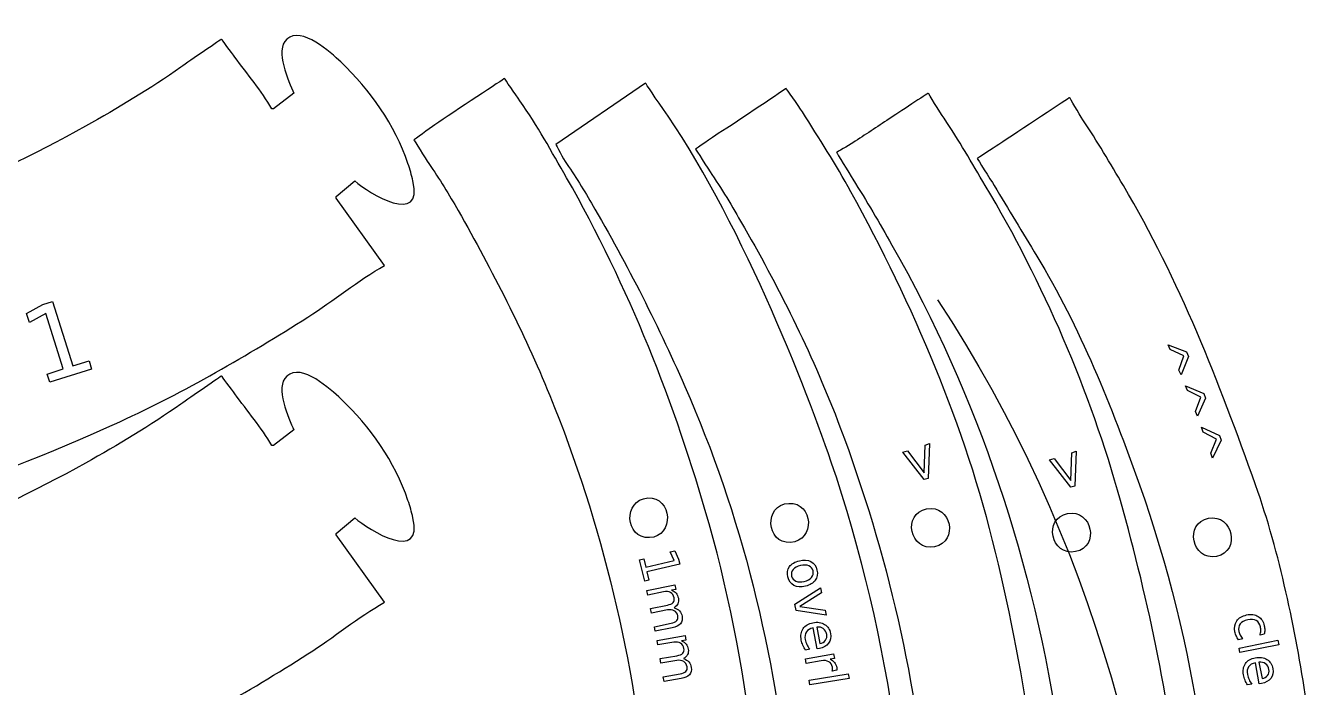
# Model space of a CAD drawing. Extents: x 2 to 268, y -2 to 104.
# Drawn here: x 88.4 to 157.7, y 68 to 103.8 of the extents above; entities that cross this region are included whole.
import ezdxf

# ---------------------------------------------------------------- set-up
doc = ezdxf.new("R2010")
doc.units = 0
doc.layers.add('all_text', color=7, linetype='CONTINUOUS')
doc.layers.add('original', color=7, linetype='CONTINUOUS')

msp = doc.modelspace()

# ---------------------------------------------------------------- linework, layer by layer
at = {"layer": 'all_text', "color": 7}
for points in [[(89.61622, 84.93219), (90.48327, 85.20685), (89.53528, 88.19945), (88.65197, 87.71149), (88.49883, 88.19493), (89.37688, 88.68123), (89.90762, 88.84936), (91.00874, 85.37331), (91.87579, 85.64796), (92.01728, 85.20131), (89.75771, 84.48553)], [(151.304619, 85.878472), (150.893396, 84.888536), (150.784403, 85.14318), (151.046245, 85.914784), (150.307246, 86.25803), (150.198264, 86.512673), (151.198339, 86.126784)], [(152.221159, 83.628279), (151.77884, 82.651849), (151.677962, 82.909802), (151.964064, 83.672745), (151.236284, 84.039186), (151.135407, 84.29715), (152.12278, 83.879832)], [(153.06629, 81.351106), (152.593668, 80.388972), (152.500899, 80.649955), (152.810716, 81.403584), (152.094744, 81.792598), (152.001975, 82.053581), (152.975835, 81.605599)], [(137.065813, 81.094907), (137.304699, 81.17131), (137.232419, 79.293438), (137.014533, 79.223746), (135.8661, 80.71127), (136.104986, 80.787672), (137.016399, 79.588949)], [(144.992433, 80.679507), (145.231319, 80.75591), (145.159039, 78.878038), (144.941153, 78.808346), (143.79272, 80.29587), (144.031606, 80.372272), (144.943019, 79.173549)], [(121.863605, 74.943877), (121.968329, 74.501349), (123.495729, 74.862787), (123.28525, 75.321361), (123.531993, 75.379727), (123.741842, 74.92384), (123.805953, 74.652953), (122.031798, 74.23313), (122.136521, 73.790592), (121.908546, 73.73665), (121.635649, 74.889913)], [(131.009424, 74.289393)], [(131.218706, 74.338978)], [(131.406085, 73.376191), (131.462411, 73.113453), (130.296959, 72.37028), (131.664646, 72.170266), (131.720972, 71.907518), (130.090519, 72.149852), (130.01825, 72.486706)], [(123.493232, 72.299273)], [(155.396008, 70.869859)], [(131.349023, 70.101518)], [(156.133987, 70.545371), (156.183743, 70.296737), (154.081154, 69.876251), (154.031398, 70.124886)], [(124.006945, 69.554685)], [(132.910739, 68.729884), (132.950991, 68.479534), (130.833887, 68.139579), (130.793635, 68.389939)], [(155.244335, 68.208108)]]:
    msp.add_lwpolyline(points, close=True, dxfattribs=at)
for points in [[(122.932878, 73.16015), (122.07859, 72.983838), (122.027086, 73.233506), (123.538635, 73.545465), (123.590138, 73.295787), (123.355299, 73.247311)], [(123.134795, 72.181661), (122.280496, 72.00535), (122.228993, 72.255027), (123.133219, 72.44164)], [(123.394741, 71.215201), (122.482416, 71.026911), (122.430912, 71.276588), (123.335138, 71.463201)], [(123.476751, 70.434439), (122.616861, 70.287851), (122.574055, 70.539166), (124.095514, 70.798524), (124.138321, 70.54722), (123.901958, 70.506935)], [(131.349043, 70.101517), (131.227244, 70.07816), (131.007433, 71.223073)], [(131.202538, 71.252082), (131.374344, 70.364554)], [(154.232101, 70.61916), (154.003083, 70.569778)], [(155.396041, 70.869917), (155.164329, 70.819976)], [(130.83036, 70.062299), (130.594879, 70.017061)], [(123.644666, 69.449551), (122.784766, 69.302963), (122.741959, 69.554268), (123.652117, 69.709427)], [(131.442935, 69.430914), (130.641808, 69.292212), (130.598295, 69.543413), (132.11908, 69.806713), (132.162593, 69.555511), (131.926329, 69.51462)], [(155.244376, 68.208126), (155.122399, 68.185779), (154.911983, 69.332453)], [(155.107226, 69.359893), (155.271768, 68.470953)], [(123.870893, 68.474624), (122.952591, 68.31808), (122.909785, 68.569385), (123.819933, 68.724544)], [(132.296152, 68.921262), (132.03984, 68.875583)], [(154.725395, 68.173179), (154.489555, 68.129863)]]:
    msp.add_lwpolyline(points, dxfattribs=at)
for points in [[(137.73778, 88.93464), (154.38977, 63.7517), (154.56983, 28.51236), (137.73778, 5.28397)], [(129.730853, 74.521577), (129.842377, 74.676425), (130.021049, 74.782991), (130.266869, 74.841272)], [(130.266869, 74.841272), (130.513589, 74.899773), (130.721085, 74.88476), (130.889355, 74.796232)], [(130.889355, 74.796232), (131.057847, 74.706824), (131.167631, 74.554406), (131.218706, 74.338978)], [(129.641809, 73.965134), (129.590747, 74.180568), (129.620429, 74.366049), (129.730853, 74.521577)], [(129.930422, 74.366149), (129.845854, 74.264896), (129.819349, 74.147676), (129.850909, 74.014488)], [(130.328457, 74.580902), (130.148782, 74.538313), (130.016103, 74.466729), (129.930422, 74.366149)], [(130.77952, 74.566275), (130.658497, 74.618814), (130.508143, 74.62369), (130.328457, 74.580902)], [(131.009454, 74.289391), (130.978069, 74.421695), (130.901424, 74.51399), (130.77952, 74.566275)], [(130.926613, 73.939778), (131.012973, 74.041451), (131.040576, 74.157989), (131.009424, 74.289393)], [(131.218628, 74.339012), (131.269469, 74.12447), (131.239711, 73.939434), (131.129353, 73.783903)], [(129.97084, 73.509229), (129.802354, 73.598629), (129.692677, 73.750598), (129.641809, 73.965134)], [(129.850909, 74.014488), (129.882074, 73.883084), (129.958612, 73.791235), (130.080522, 73.738943)], [(130.593647, 73.46287), (130.347826, 73.404582), (130.140224, 73.420035), (129.97084, 73.509229)], [(130.080522, 73.738943), (130.202438, 73.686624), (130.352792, 73.681749), (130.531585, 73.724316)], [(130.531585, 73.724316), (130.709478, 73.766531), (130.841154, 73.838351), (130.926613, 73.939778)], [(131.129353, 73.783903), (131.018936, 73.628376), (130.840367, 73.521364), (130.593647, 73.46287)], [(123.304194, 73.119962), (123.203307, 73.176986), (123.079535, 73.190382), (122.932878, 73.16015)], [(123.496145, 72.844388), (123.469949, 72.971253), (123.405965, 73.063111), (123.304194, 73.119962)], [(123.355299, 73.247311), (123.459669, 73.209731), (123.542068, 73.155911), (123.602498, 73.085853)], [(123.4399, 72.585136), (123.49949, 72.650907), (123.518239, 72.737325), (123.496145, 72.844388)], [(123.602498, 73.085853), (123.662913, 73.015775), (123.704361, 72.926303), (123.726841, 72.817437)], [(123.726841, 72.817437), (123.749527, 72.707666), (123.74084, 72.608788), (123.70078, 72.520804)], [(123.133219, 72.44164), (123.27898, 72.471719), (123.381207, 72.519551), (123.4399, 72.585136)], [(123.50746, 72.141802), (123.406573, 72.198827), (123.282351, 72.212113), (123.134795, 72.181661)], [(123.493222, 72.299283), (123.617603, 72.260254), (123.715248, 72.203015), (123.786157, 72.127567)], [(123.70078, 72.520804), (123.66094, 72.431914), (123.591757, 72.35807), (123.493232, 72.299273)], [(123.698624, 71.863256), (123.672054, 71.991916), (123.608333, 72.084765), (123.50746, 72.141802)], [(123.786157, 72.127567), (123.857067, 72.052152), (123.904591, 71.95596), (123.928729, 71.83899)], [(123.335138, 71.463201), (123.479997, 71.493127), (123.582223, 71.540959), (123.641819, 71.606697)], [(123.837941, 71.440345), (123.745816, 71.332218), (123.598083, 71.25717), (123.394741, 71.215201)], [(123.641819, 71.606697), (123.701409, 71.672468), (123.720344, 71.757988), (123.698624, 71.863256)], [(123.928729, 71.83899), (123.9612, 71.681541), (123.930938, 71.548659), (123.837941, 71.440345)], [(130.471606, 71.170685), (130.585329, 71.338456), (130.762184, 71.44538), (131.002172, 71.491457)], [(131.002172, 71.491457), (131.250284, 71.53907), (131.459786, 71.510066), (131.630679, 71.404444)], [(131.630679, 71.404444), (131.802648, 71.298078), (131.910456, 71.131214), (131.954104, 70.903851)], [(153.808872, 71.000172), (153.759963, 71.22739), (153.79246, 71.423288), (153.906363, 71.587865)], [(153.906363, 71.587865), (154.020339, 71.752439), (154.19857, 71.860843), (154.441056, 71.913078)], [(154.096404, 71.425847), (154.014067, 71.315071), (153.990229, 71.179306), (154.02489, 71.018552)], [(154.497408, 71.65178), (154.313299, 71.612095), (154.179631, 71.536784), (154.096404, 71.425847)], [(154.441056, 71.913078), (154.687134, 71.966072), (154.895183, 71.940415), (155.065204, 71.836107)], [(154.954525, 71.6107), (154.83389, 71.677772), (154.681518, 71.691466), (154.497408, 71.65178)], [(155.188778, 71.269282), (155.154143, 71.430035), (155.076059, 71.543841), (154.954525, 71.6107)], [(155.065204, 71.836107), (155.235416, 71.730868), (155.345863, 71.560597), (155.396544, 71.325295)], [(155.396544, 71.325295), (155.412971, 71.248958), (155.420957, 71.172675), (155.4205, 71.096448)], [(130.370945, 70.554989), (130.324536, 70.796782), (130.35809, 71.002014), (130.471606, 71.170685)], [(130.644587, 70.993439), (130.573128, 70.883361), (130.553233, 70.74577), (130.584902, 70.580666)], [(131.007433, 71.223073), (130.838092, 71.179343), (130.717143, 71.102798), (130.644587, 70.993439)], [(131.561644, 71.172279), (131.467218, 71.240247), (131.347517, 71.266848), (131.202538, 71.252082)], [(131.743562, 70.860611), (131.716864, 70.999552), (131.656224, 71.103441), (131.561644, 71.172279)], [(131.678409, 70.542204), (131.745388, 70.631775), (131.767106, 70.73791), (131.743562, 70.860611)], [(131.954104, 70.903851), (131.99322, 70.699958), (131.958282, 70.526268), (131.849289, 70.382782)], [(153.88391, 70.769649), (153.851871, 70.839808), (153.826859, 70.916649), (153.808872, 71.000172)], [(154.003083, 70.569778), (153.955871, 70.631934), (153.916147, 70.698558), (153.88391, 70.769649)], [(154.02489, 71.018552), (154.040351, 70.946704), (154.065045, 70.877787), (154.098971, 70.811801)], [(154.098971, 70.811801), (154.133994, 70.745077), (154.17837, 70.680863), (154.232101, 70.61916)], [(155.164329, 70.819976), (155.187863, 70.898345), (155.201429, 70.975033), (155.205026, 71.050041)], [(155.205026, 71.050041), (155.209588, 71.124358), (155.204172, 71.197438), (155.188778, 71.269282)], [(155.4205, 71.096448), (155.421188, 71.020401), (155.413024, 70.944871), (155.396008, 70.869859)], [(123.846453, 70.381418), (123.747605, 70.44194), (123.624371, 70.459614), (123.476751, 70.434439)], [(124.028731, 70.099361), (124.006984, 70.227048), (123.946225, 70.321066), (123.846453, 70.381418)], [(123.901958, 70.506935), (124.004958, 70.465754), (124.08544, 70.409111), (124.143406, 70.337005)], [(123.963584, 69.842208), (124.0254, 69.905867), (124.047116, 69.991585), (124.028731, 70.099361)], [(124.143406, 70.337005), (124.201377, 70.264872), (124.239698, 70.174019), (124.258369, 70.064445)], [(124.258369, 70.064445), (124.277212, 69.953954), (124.265106, 69.855436), (124.222051, 69.768891)], [(130.455516, 70.275159), (130.417642, 70.365178), (130.389452, 70.458455), (130.370945, 70.554989)], [(130.594879, 70.017061), (130.539831, 70.099108), (130.493377, 70.185141), (130.455516, 70.275159)], [(130.584902, 70.580666), (130.603256, 70.485035), (130.632738, 70.394811), (130.673348, 70.309996)], [(130.673348, 70.309996), (130.714118, 70.224278), (130.766455, 70.141713), (130.83036, 70.062299)], [(131.849289, 70.382782), (131.741334, 70.238574), (131.574579, 70.14482), (131.349023, 70.101518)], [(131.374344, 70.364554), (131.510232, 70.39248), (131.611587, 70.451697), (131.678409, 70.542204)], [(124.015722, 69.396759), (123.916874, 69.457282), (123.793189, 69.474879), (123.644666, 69.449551)], [(123.652117, 69.709427), (123.798828, 69.73445), (123.90265, 69.77871), (123.963584, 69.842208)], [(124.006873, 69.554638), (124.129819, 69.511278), (124.225419, 69.450688), (124.293673, 69.372869)], [(124.222051, 69.768891), (124.179215, 69.681432), (124.107513, 69.610031), (124.006945, 69.554685)], [(124.197104, 69.111745), (124.175052, 69.24125), (124.114591, 69.336255), (124.015722, 69.396759)], [(124.293673, 69.372869), (124.361926, 69.295037), (124.406089, 69.197255), (124.426162, 69.079523)], [(131.857577, 69.386653), (131.753143, 69.445933), (131.614929, 69.460687), (131.442935, 69.430914)], [(132.052504, 69.084747), (132.028061, 69.22596), (131.963086, 69.326595), (131.857577, 69.386653)], [(131.926329, 69.51462), (132.027751, 69.478129), (132.107927, 69.421618), (132.166856, 69.345089)], [(132.166856, 69.345089), (132.226676, 69.268741), (132.267016, 69.170368), (132.287877, 69.049971)], [(154.269992, 68.669614), (154.225538, 68.911779), (154.26078, 69.116729), (154.375716, 69.284464)], [(154.375716, 69.284464), (154.490812, 69.451295), (154.668538, 69.556762), (154.908896, 69.600863)], [(154.911983, 69.332453), (154.742289, 69.290143), (154.620718, 69.214595), (154.547271, 69.10581)], [(154.908896, 69.600863), (155.157383, 69.646454), (155.366638, 69.615727), (155.536662, 69.508682)], [(155.465666, 69.27712), (155.371795, 69.34586), (155.252315, 69.373451), (155.107226, 69.359893)], [(155.645013, 68.963974), (155.619461, 69.103129), (155.559678, 69.207511), (155.465666, 69.27712)], [(155.536662, 69.508682), (155.707749, 69.400907), (155.814186, 69.233166), (155.855973, 69.00546)], [(123.819933, 68.724544), (123.965741, 68.749414), (124.069563, 68.793671), (124.131398, 68.857315)], [(124.321632, 68.684262), (124.225813, 68.579393), (124.075566, 68.509514), (123.870893, 68.474624)], [(124.131398, 68.857315), (124.193215, 68.920981), (124.215117, 69.005791), (124.197104, 69.111745)], [(124.426162, 69.079523), (124.453171, 68.921039), (124.418328, 68.789285), (124.321632, 68.684262)], [(132.03984, 68.875583), (132.051273, 68.906494), (132.057699, 68.939303), (132.059118, 68.974009)], [(132.059118, 68.974009), (132.061566, 69.007994), (132.059362, 69.044907), (132.052504, 69.084747)], [(132.287877, 69.049971), (132.290982, 69.032785), (132.292976, 69.013521), (132.29386, 68.992179)], [(132.29386, 68.992179), (132.295424, 68.971068), (132.296188, 68.947429), (132.296152, 68.921262)], [(154.352324, 68.38909), (154.3152, 68.479417), (154.287756, 68.572925), (154.269992, 68.669614)], [(154.547271, 69.10581), (154.474909, 68.996327), (154.453888, 68.858906), (154.484208, 68.693545)], [(154.484208, 68.693545), (154.501753, 68.597763), (154.530494, 68.507298), (154.570433, 68.422151)], [(155.271768, 68.470953), (155.40788, 68.497799), (155.509718, 68.556183), (155.577284, 68.646103)], [(155.577284, 68.646103), (155.645035, 68.735119), (155.667612, 68.841076), (155.645013, 68.963974)], [(155.855973, 69.00546), (155.89347, 68.801245), (155.857112, 68.627846), (155.746899, 68.485266)], [(154.489555, 68.129863), (154.435197, 68.212354), (154.389454, 68.298763), (154.352324, 68.38909)], [(154.570433, 68.422151), (154.610518, 68.336102), (154.662172, 68.253111), (154.725395, 68.173179)], [(155.746899, 68.485266), (155.637762, 68.341948), (155.47024, 68.249562), (155.244335, 68.208108)]]:
    msp.add_open_spline(points, degree=3, dxfattribs=at)
at = {"layer": 'original', "color": 7}
for points in [[(121.95797, 100.64149), (117.1038, 97.33331)], [(102.93978, 100.11058), (101.83911, 99.26391), (101.75441, 99.26391)], [(107.85041, 90.79725), (105.22574, 94.43791), (105.22574, 94.52261), (106.24174, 95.36928)], [(102.93972, 81.90727), (101.83905, 81.0606), (101.75435, 81.0606)], [(107.85034, 72.59393), (105.22567, 76.2346), (105.22567, 76.3193), (106.24167, 77.16596)]]:
    msp.add_lwpolyline(points, dxfattribs=at)
for points in [[(105.47974, 101.79637), (104.94888, 102.28983), (103.37747, 103.76037), (102.55959, 103.02286)], [(99.039518, 103.03131), (99.039518, 103.03131), (97.316178, 101.84745), (96.843738, 101.51398)], [(99.757965, 102.05791), (99.580165, 102.30518), (99.039518, 103.03131), (99.039518, 103.03131)], [(102.55959, 103.02286), (101.90257, 102.42973), (102.66034, 100.73904), (102.93974, 100.11061)], [(101.75441, 99.26391), (101.19391, 100.24774), (100.4209, 101.13986), (99.757965, 102.05791)], [(109.11363, 96.30061), (108.3982, 98.38813), (107.09179, 100.29755), (105.47974, 101.79637)], [(96.843738, 101.51398), (95.195278, 100.35043), (93.440138, 99.30378), (91.679071, 98.32076)], [(114.33139, 100.89671), (114.33139, 100.89671), (111.59858, 99.10554), (110.55972, 98.39901)], [(115.16728, 99.68731), (114.94291, 100.00766), (114.33139, 100.89671), (114.33139, 100.89671)], [(123.16812, 98.85852), (122.47591, 99.86425), (121.95797, 100.64149), (121.95797, 100.64149)], [(117.68442, 95.53864), (116.88686, 96.93616), (116.09269, 98.37016), (115.16728, 99.68731)], [(129.54946, 100.35741), (129.54946, 100.35741), (126.9732, 98.61334), (125.88439, 97.92538)], [(130.4403, 99.09464), (130.21424, 99.45757), (129.54946, 100.35741), (129.54946, 100.35741)], [(137.22737, 100.11123), (137.22737, 100.11123), (135.56602, 99.01249), (135.11305, 98.71736)], [(138.09417, 98.75597), (137.87149, 99.08952), (137.22737, 100.11123), (137.22737, 100.11123)], [(144.87328, 99.87273), (144.87328, 99.87273), (142.0862, 98.0236), (141.03972, 97.3399)], [(145.59055, 98.67131), (145.38312, 98.9807), (144.87328, 99.87273), (144.87328, 99.87273)], [(133.05481, 94.77664), (132.2437, 96.25246), (131.32761, 97.66566), (130.4403, 99.09464)], [(91.679071, 98.32076), (86.118164, 95.21685), (80.270576, 92.9322), (74.153071, 91.19603)], [(110.55972, 98.39901), (110.28201, 98.21013), (109.43484, 97.57835), (109.43484, 97.57835)], [(132.26581, 79.35475), (130.95797, 83.39207), (127.25406, 92.92195), (123.16812, 98.85852)], [(135.11305, 98.71736), (134.46197, 98.29297), (133.81935, 97.85381), (133.16572, 97.43254)], [(140.31582, 95.11531), (139.58515, 96.33636), (138.88326, 97.57112), (138.09417, 98.75597)], [(147.77919, 95.11531), (147.06883, 96.31413), (146.36525, 97.51317), (145.59055, 98.67131)], [(125.88439, 97.92538), (125.58128, 97.73384), (124.65832, 97.08324), (124.65832, 97.08324)], [(109.43484, 97.57835), (109.43484, 97.57835), (110.04918, 96.59072), (110.24561, 96.30064)], [(117.1038, 97.33331), (117.1038, 97.33331), (117.52017, 96.53847), (117.68527, 96.30064)], [(124.65832, 97.08324), (124.65832, 97.08324), (125.32305, 96.03136), (125.54318, 95.70797)], [(133.16572, 97.43254), (132.92865, 97.27956), (132.27916, 96.9094), (132.27916, 96.9094)], [(141.03972, 97.3399), (140.74593, 97.14805), (139.87969, 96.57524), (139.87969, 96.57524)], [(109.38287, 95.36928), (109.30917, 95.68127), (109.21777, 95.99729), (109.11363, 96.30061)], [(110.24561, 96.30064), (110.80187, 95.47963), (111.34289, 94.62517), (111.82887, 93.76064)], [(117.68527, 96.30064), (118.23475, 95.50621), (118.73683, 94.68215), (119.21943, 93.84531)], [(132.27916, 96.9094), (132.27916, 96.9094), (132.9549, 95.76961), (133.1581, 95.45397)], [(139.87969, 96.57524), (139.87969, 96.57524), (140.59522, 95.45042), (140.79673, 95.11531)], [(125.38824, 76.82731), (123.54843, 83.34571), (121.04569, 89.64745), (117.68442, 95.53864)], [(125.54318, 95.70797), (126.16971, 94.78688), (126.74375, 93.79518), (127.30001, 92.82931)], [(106.24174, 95.36928), (107.00374, 94.66807), (109.96453, 92.92182), (109.38287, 95.36928)], [(133.1581, 95.45397), (133.90486, 94.2937), (134.58897, 93.09508), (135.27138, 91.89797)], [(147.62255, 78.09731), (145.98849, 83.98545), (143.45357, 89.87275), (140.31582, 95.11531)], [(140.79673, 95.11531), (141.56042, 93.84353), (142.32581, 92.57268), (143.09712, 91.30531)], [(154.92082, 78.94397), (152.93877, 84.53172), (150.81533, 89.99263), (147.77919, 95.11531)], [(140.87039, 75.30331), (139.23463, 82.11635), (136.41861, 88.65262), (133.05481, 94.77664)], [(111.82887, 93.76064), (113.65937, 90.50377), (115.36794, 87.23309), (116.77849, 83.76997)], [(119.21943, 93.84531), (121.14475, 90.51071), (122.84401, 87.14072), (124.36039, 83.60064)], [(127.30001, 92.82931), (129.28545, 89.38202), (131.05667, 85.8018), (132.46129, 82.07664)], [(135.27138, 91.89797), (144.57117, 75.59735), (147.503, 55.23387), (143.11226, 37.17993)], [(103.70174, 88.00773), (105.10043, 88.89529), (106.40599, 89.99249), (107.85041, 90.79725)], [(143.09712, 91.30531), (145.43815, 87.46195), (147.15011, 83.16994), (148.64787, 78.94397)], [(93.541735, 82.35674), (97.059635, 83.97218), (100.43614, 85.93552), (103.70174, 88.00773)], [(105.47967, 83.59309), (104.94881, 84.08653), (103.3774, 85.55711), (102.55952, 84.81958)], [(99.039455, 84.828), (99.039455, 84.828), (97.316115, 83.64412), (96.843675, 83.3107)], [(99.757902, 83.8546), (99.580102, 84.10191), (99.039455, 84.828), (99.039455, 84.828)], [(102.55952, 84.81958), (101.9025, 84.2264), (102.66027, 82.53569), (102.93967, 81.9073)], [(101.75435, 81.0606), (101.19385, 82.04443), (100.42084, 82.93656), (99.757902, 83.8546)], [(116.77849, 83.76997), (122.44692, 69.85695), (123.88117, 54.14663), (120.59611, 39.48931)], [(96.843675, 83.3107), (95.195215, 82.14713), (93.440075, 81.10048), (91.679008, 80.11741)], [(109.11356, 78.0973), (108.39813, 80.18484), (107.09172, 82.09424), (105.47967, 83.59309)], [(124.36039, 83.60064), (130.30229, 69.73326), (131.58499, 53.26059), (128.02137, 38.64264)], [(45.1124, 74.22679), (61.634169, 72.24441), (78.487493, 75.44422), (93.541735, 82.35674)], [(132.46129, 82.07664), (137.60733, 68.4321), (138.97301, 53.60239), (135.89029, 39.31997)], [(91.679008, 80.11741), (86.118101, 77.01345), (80.270513, 74.72897), (74.153008, 72.99271)], [(128.16107, 20.86264), (137.17638, 39.79919), (138.68102, 59.55084), (132.26581, 79.35475)], [(148.64787, 78.94397), (154.79213, 61.60458), (154.00303, 41.89189), (146.74202, 25.01131)], [(157.66995, 67.25997), (157.05357, 71.17462), (156.24924, 75.19942), (154.92082, 78.94397)], [(122.15902, 76.09022), (120.82976, 76.04112), (120.72223, 78.14228), (122.07432, 78.23203)], [(122.07432, 78.23203), (123.4002, 78.32003), (123.5382, 76.14119), (122.15902, 76.09022)], [(109.3828, 77.16596), (109.3091, 77.47796), (109.2177, 77.79394), (109.11356, 78.0973)], [(129.77902, 75.82978), (128.45738, 75.75548), (128.33715, 77.88549), (129.69432, 77.94332)], [(129.69432, 77.94332), (131.04052, 78.00062), (131.1455, 75.90658), (129.77902, 75.82978)], [(137.56832, 75.59856), (136.24159, 75.32509), (135.81487, 77.38807), (137.14498, 77.64453)], [(137.14498, 77.64453), (138.47256, 77.90048), (138.90436, 75.8739), (137.56832, 75.59856)], [(144.76498, 77.39053), (146.08917, 77.64588), (146.52012, 75.58958), (145.18832, 75.33279)], [(150.84497, 61.16728), (150.38607, 66.94247), (149.16772, 72.5281), (147.62255, 78.09731)], [(106.24167, 77.16596), (107.00367, 76.46484), (109.96446, 74.7185), (109.3828, 77.16596)], [(145.18832, 75.33279), (143.85651, 75.076), (143.4281, 77.1328), (144.76498, 77.39053)], [(152.80832, 75.07879), (151.47651, 74.822), (151.0481, 76.8788), (152.38498, 77.13653)], [(152.38498, 77.13653), (153.688, 77.38782), (154.14182, 75.33592), (152.80832, 75.07879)], [(122.3504, 25.26531), (128.91545, 41.42259), (130.13127, 60.02114), (125.38824, 76.82731)], [(143.49082, 54.39064), (143.62629, 61.42602), (142.50953, 68.47469), (140.87039, 75.30331)], [(103.70167, 69.80442), (105.10036, 70.69198), (106.40592, 71.78918), (107.85034, 72.59393)], [(93.541673, 64.15343), (97.059573, 65.76887), (100.43607, 67.7322), (103.70167, 69.80442)]]:
    msp.add_open_spline(points, degree=3, dxfattribs=at)

doc.saveas('drawing.dxf')
